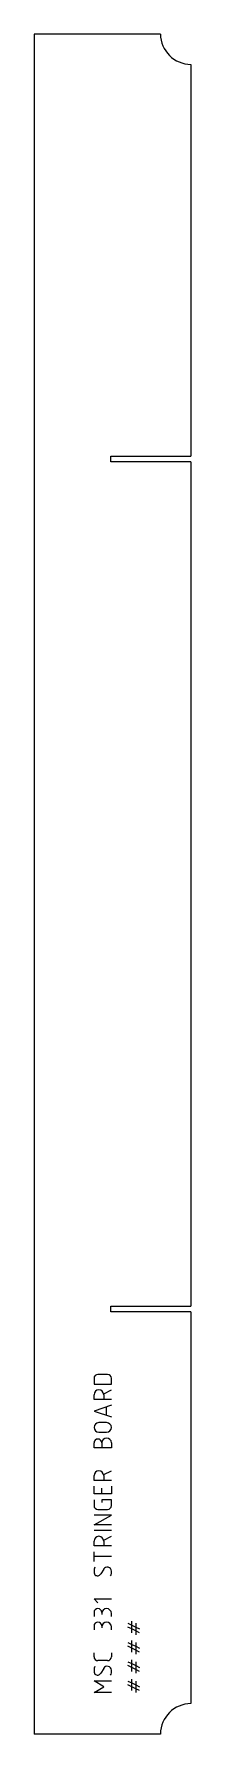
# Model space of a CAD drawing. Header units: millimetres. Extents: x -21 to 69, y -980 to 0.
import ezdxf

# ---------------------------------------------------------------- set-up
doc = ezdxf.new("R2010")
doc.units = ezdxf.units.MM
doc.layers.add('IV_MARK_SURFACE', color=2, linetype='Continuous', lineweight=5)
doc.layers.add('IV_OUTER_PROFILE', color=7, linetype='Continuous', lineweight=5)

msp = doc.modelspace()

# ---------------------------------------------------------------- linework, layer by layer
at = {"layer": 'IV_MARK_SURFACE'}
for p, q in [((21.29, -772.72), (15.73, -772.72)), ((13.51, -774.94), (13.51, -778.28)), ((13.51, -778.28), (23.51, -778.28)), ((19.07, -783.83), (23.51, -781.61)), ((23.51, -778.28), (23.51, -774.94)), ((13.51, -787.17), (13.51, -784.39)), ((19.07, -787.17), (13.51, -787.17)), ((23.51, -790.5), (13.51, -793.83)), ((19.07, -784.39), (19.07, -787.17)), ((23.51, -787.17), (19.07, -787.17)), ((20.73, -796.05), (20.73, -791.61)), ((13.51, -793.83), (23.51, -797.17)), ((20.73, -800.5), (16.29, -800.5)), ((13.51, -814.94), (13.51, -812.17)), ((16.29, -806.05), (20.73, -806.05)), ((17.95, -812.17), (17.95, -814.94)), ((23.51, -812.17), (23.51, -814.94)), ((17.95, -814.94), (13.51, -814.94)), ((23.51, -814.94), (17.95, -814.94)), ((13.51, -833.83), (13.51, -831.05)), ((19.07, -830.5), (23.51, -828.28)), ((19.07, -831.05), (19.07, -833.83)), ((19.07, -833.83), (13.51, -833.83)), ((13.51, -841.61), (13.51, -837.17)), ((17.95, -841.61), (13.51, -841.61)), ((17.95, -841.61), (17.95, -838.28)), ((23.51, -841.61), (17.95, -841.61)), ((23.51, -833.83), (19.07, -833.83)), ((23.51, -837.17), (23.51, -841.61)), ((13.51, -844.94), (13.51, -848.28)), ((15.73, -850.5), (21.29, -850.5)), ((23.51, -844.94), (17.95, -844.94)), ((17.95, -844.94), (17.95, -846.61)), ((23.51, -848.28), (23.51, -844.94)), ((13.51, -859.39), (23.51, -853.83)), ((23.51, -853.83), (13.51, -853.83)), ((23.51, -859.39), (13.51, -859.39)), ((23.51, -862.72), (13.51, -862.72)), ((13.51, -871.61), (13.51, -868.83)), ((19.07, -871.61), (13.51, -871.61)), ((19.07, -868.28), (23.51, -866.05)), ((19.07, -868.83), (19.07, -871.61)), ((23.51, -871.61), (19.07, -871.61)), ((13.51, -877.72), (13.51, -874.94)), ((23.51, -877.72), (13.51, -877.72)), ((13.51, -880.5), (13.51, -877.72)), ((19.07, -884.94), (17.4, -887.72)), ((15.73, -904.39), (13.51, -902.17)), ((13.51, -902.17), (23.51, -902.17)), ((13.51, -909.94), (13.51, -912.17)), ((17.95, -910.5), (17.95, -911.05)), ((23.51, -912.17), (23.51, -910.5)), ((13.51, -917.72), (13.51, -919.94)), ((17.95, -918.28), (17.95, -918.83)), ((23.51, -919.94), (23.51, -918.28)), ((33.06, -916.12), (35.28, -917.23)), ((35.28, -919.45), (33.06, -918.34)), ((35.28, -917.23), (35.28, -915.01)), ((35.28, -917.23), (37.5, -918.34)), ((35.28, -919.45), (35.28, -917.23)), ((37.5, -920.56), (35.28, -919.45)), ((35.28, -921.67), (35.28, -919.45)), ((37.5, -916.12), (37.5, -918.34)), ((37.5, -918.34), (37.5, -920.56)), ((37.5, -918.34), (39.73, -919.45)), ((39.73, -921.67), (37.5, -920.56)), ((37.5, -920.56), (37.5, -922.78)), ((33.06, -927.23), (35.28, -928.34)), ((35.28, -930.56), (33.06, -929.45)), ((35.28, -928.34), (35.28, -926.12)), ((35.28, -928.34), (37.5, -929.45)), ((35.28, -930.56), (35.28, -928.34)), ((37.5, -931.67), (35.28, -930.56)), ((35.28, -932.78), (35.28, -930.56)), ((37.5, -927.23), (37.5, -929.45)), ((37.5, -929.45), (37.5, -931.67)), ((37.5, -929.45), (39.73, -930.56)), ((13.51, -935.5), (13.51, -933.28)), ((21.29, -937.72), (15.73, -937.72)), ((23.51, -933.28), (23.51, -935.5)), ((33.06, -938.34), (35.28, -939.45)), ((35.28, -941.67), (33.06, -940.56)), ((35.28, -939.45), (35.28, -937.23)), ((35.28, -939.45), (37.5, -940.56)), ((35.28, -941.67), (35.28, -939.45)), ((39.73, -932.78), (37.5, -931.67)), ((37.5, -931.67), (37.5, -933.9)), ((37.5, -938.34), (37.5, -940.56)), ((37.5, -940.56), (37.5, -942.78)), ((37.5, -940.56), (39.73, -941.67)), ((19.07, -952.72), (13.51, -949.39)), ((13.51, -949.39), (23.51, -949.39)), ((19.07, -942.17), (17.4, -944.94)), ((33.06, -949.45), (35.28, -950.56)), ((37.5, -942.78), (35.28, -941.67)), ((35.28, -943.9), (35.28, -941.67)), ((35.28, -950.56), (35.28, -948.34)), ((35.28, -950.56), (37.5, -951.67)), ((35.28, -952.78), (35.28, -950.56)), ((39.73, -943.9), (37.5, -942.78)), ((37.5, -942.78), (37.5, -945.01)), ((37.5, -949.45), (37.5, -951.67)), ((13.51, -956.05), (19.07, -952.72)), ((23.51, -956.05), (13.51, -956.05)), ((35.28, -952.78), (33.06, -951.67)), ((37.5, -953.9), (35.28, -952.78)), ((35.28, -955.01), (35.28, -952.78)), ((37.5, -951.67), (37.5, -953.9)), ((37.5, -951.67), (39.73, -952.78)), ((39.73, -955.01), (37.5, -953.9)), ((37.5, -953.9), (37.5, -956.12))]:
    msp.add_line(p, q, dxfattribs=at)
for centre, radius, start, end in [((15.73, -774.94), 2.22, 90, 180), ((21.29, -774.94), 2.22, 0, 90), ((16.29, -784.39), 2.78, 0, 180), ((16.29, -803.28), 2.78, 90, 270), ((20.73, -803.28), 2.78, 270, 90), ((15.73, -812.17), 2.22, 0, 180), ((20.73, -812.17), 2.78, 0, 180), ((16.29, -831.05), 2.78, 0, 180), ((15.73, -848.28), 2.22, 180, 270), ((21.29, -848.28), 2.22, 270, 0), ((16.29, -868.83), 2.78, 0, 180), ((18.2, -886.05), 4.69, 151.71531, 208.28469), ((15.5, -886.59), 2.21, 229.62628, 329.29837), ((21.12, -886.15), 2.39, 2.36847, 149.55905), ((19.84, -886.76), 3.74, 326.41745, 10.96269), ((15.73, -909.94), 2.22, 0, 180), ((20.73, -910.5), 2.78, 0, 180), ((15.73, -917.72), 2.22, 0, 180), ((20.73, -918.28), 2.78, 0, 180), ((15.73, -935.5), 2.22, 180, 270), ((21.29, -935.5), 2.22, 270, 0), ((18.2, -943.28), 4.69, 151.71531, 208.28469), ((15.5, -943.81), 2.21, 229.62628, 329.29837), ((21.12, -943.37), 2.39, 2.36847, 149.55905), ((19.84, -943.99), 3.74, 326.41745, 10.96269)]:
    msp.add_arc(centre, radius, start, end, dxfattribs=at)
at = {"layer": 'IV_OUTER_PROFILE'}
for p, q in [((51.75, 0), (-20.95, 0)), ((-20.95, 0), (-20.95, -980)), ((69.25, -17.5), (69.25, -243.4)), ((23.25, -243.4), (69.25, -243.4)), ((23.25, -246.6), (23.25, -243.4)), ((69.25, -246.6), (23.25, -246.6)), ((69.25, -246.6), (69.25, -733.4)), ((23.25, -733.4), (69.25, -733.4)), ((23.25, -736.6), (23.25, -733.4)), ((69.25, -736.6), (23.25, -736.6)), ((69.25, -736.6), (69.25, -962.5)), ((51.75, -980), (-20.95, -980))]:
    msp.add_line(p, q, dxfattribs=at)
for centre, start, end in [((69.25, 0), 180, 270), ((69.25, -980), 90, 180)]:
    msp.add_arc(centre, 17.5, start, end, dxfattribs=at)

doc.saveas('drawing.dxf')
